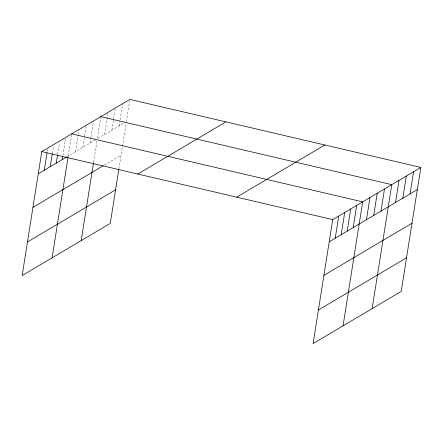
<?xml version="1.0" encoding="UTF-8"?>
<svg xmlns="http://www.w3.org/2000/svg" width="443" height="443" viewBox="0 0 443 443"><rect width="100%" height="100%" fill="white"/><g stroke="black" fill="none" stroke-linecap="round" stroke-linejoin="round"><path stroke-width="0.33" stroke-dasharray="2.21 1.66" d="M47.246 151.406L47.562 149.391M52.385 153.234L53.553 145.841M57.634 154.391L59.545 142.297M62.878 155.543L65.536 138.748M68.233 156.03L71.744 133.858M75.504 151.722L78.162 134.927M78.267 134.257L79.015 129.555M82.769 147.419L84.475 136.671M84.58 136.001L86.28 125.247M90.04 143.117L90.893 137.74M90.998 137.07L93.551 120.945M93.584 162.326L96.989 140.83M100.821 116.642L97.31 138.814L125.269 122.257M104.576 134.506L108.092 112.339M111.846 130.203L113.552 119.455M113.657 118.779L115.357 108.031M119.117 125.901L119.97 120.524M120.075 119.854L122.628 103.728M118.851 169.171L126.067 123.608M126.388 121.592L129.683 100.766M67.142 156.672L96.192 139.473M104.288 165.123L121.066 155.188"/><path stroke-width="0.66" d="M420.85 167.432L332.737 219.601L313.101 343.574L401.214 291.405L420.85 167.432L129.899 99.426L41.786 151.595L22.15 275.568L110.263 223.399L118.851 169.171M44.267 170.217L47.03 152.752M50.258 166.668L52.28 153.904M56.25 163.124L57.524 155.061M62.242 159.574L62.773 156.218M52.108 257.832L68.017 157.37M81.185 240.615L93.479 163.002M335.218 238.223L338.729 216.057M341.21 234.679L344.72 212.507M347.201 231.13L350.712 208.958M353.193 227.58L356.704 205.414M343.059 325.838L362.695 201.864L71.744 133.858M366.455 219.728L369.966 197.561M373.726 215.425L377.237 193.253M380.991 211.123L384.502 188.951M372.137 308.621L391.773 184.648L100.821 116.642M395.533 202.512L399.043 180.345M402.798 198.209L406.314 176.037M410.068 193.907L413.579 171.734M38.275 173.767L66.6 156.994M32.954 207.363L103.169 165.787M137.801 174.038L225.913 121.869M27.472 241.972L115.584 189.803M236.723 197.157L324.835 144.988M329.227 241.773L417.339 189.604M323.905 275.369L412.018 223.194M318.423 309.978L406.536 257.809M41.786 151.595L332.737 219.601"/></g></svg>
